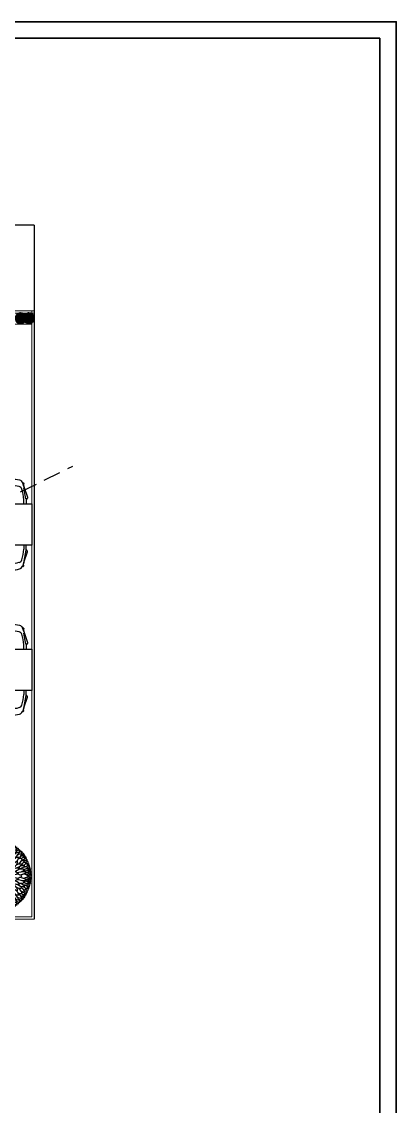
# Model space of a CAD drawing. Header units: inches. Extents: x 33469 to 138684, y -86444 to -29699.
# Drawn here: x 81575 to 82255, y -42294 to -40325 of the extents above; entities that cross this region are included whole.
import ezdxf

# ---------------------------------------------------------------- set-up
doc = ezdxf.new("R2010")
doc.units = ezdxf.units.IN
doc.header["$MEASUREMENT"] = 0
doc.linetypes.add('DASHED2', pattern=[9.525, 6.35, -3.175])
doc.layers.get('0').update_dxf_attribs({"lineweight": 9})
for name, color, linetype in [('+4.80 kotu planı_geometri$0$3-OPN-GLS', 4, 'Continuous'), ('dg_tavantara', 63, 'Continuous'), ('dg_tefris', 22, 'Continuous'), ('PY3', 62, 'Continuous')]:
    doc.layers.add(name, color=color, linetype=linetype)
doc.layers.add('Layer4', color=200, linetype='Continuous', lineweight=9)
doc.layers.add('PAFTA', color=251, linetype='Continuous', lineweight=35)

# ---------------------------------------------------------------- blocks, each defined once
blk = doc.blocks.new('A$C7DA81DBD')
at = {"layer": 'PY3'}
for centre, radius, start, end in [((1.84, 7.45), 0.329, 46.2451, 87.6854), ((2.14, 7.72), 0.289, 169.0778, 214.6406), ((2, 7.2), 0.581, 48.3364, 86.6749), ((3.33, 8.05), 1.32, 191.9389, 206.2186), ((2.09, 7.61), 0.356, 46.8629, 80.3692), ((2.55, 7.91), 0.41, 172.3277, 203.6108), ((1.8, 6.96), 1.2, 39.6176, 65.5256), ((3.78, 8.21), 1.49, 185.9725, 202.7074), ((2.79, 8.01), 0.311, 153.8191, 198.7871), ((2.42, 7.85), 0.302, 36.3212, 72.6008), ((3.21, 8.12), 0.552, 170.4856, 205.4529), ((2.48, 7.62), 0.625, 31.2577, 73.0883), ((2.52, 7.18), 0.735, 40.3866, 76.092), ((3.66, 8), 0.974, 186.4669, 241.6556), ((3.19, 8.14), 0.343, 154.8223, 186.1053), ((2.83, 8.03), 0.269, 35.0422, 78.9599), ((4.03, 8.02), 1.02, 176.9811, 215.1502), ((2.86, 7.61), 0.488, 27.4375, 71.1826), ((10.11, 6.93), 7.17, 168.7597, 170.8333), ((2.92, 8), 0.358, 14.3796, 65.6782), ((3.6, 8.18), 0.342, 140.1793, 198.6746), ((5.03, 8.05), 1.77, 178.7548, 198.6115), ((2.87, 7.36), 0.824, 23.2196, 61.7797), ((3.06, 7.71), 0.743, 47.0323, 68.1406), ((4.1, 8.21), 0.535, 155.1905, 195.2068), ((5.05, 7.97), 1.46, 175.3381, 205.5558), ((3.37, 7.57), 0.57, 6.6723, 66.2687), ((3.34, 7.9), 0.606, 24.0272, 62.7305), ((3.98, 8.3), 0.225, 130.8443, 173.759), ((3.75, 8.27), 0.214, 30.4156, 68.83), ((4.73, 8.08), 0.838, 164.1327, 202.2774), ((4.15, 8.32), 0.227, 130.9335, 187.2728), ((3.78, 7.98), 0.359, 3.0513, 66.2944), ((5.98, 7.38), 2.07, 169.3214, 184.0479), ((3.37, 7.08), 0.895, 11.9619, 49.2113), ((3.83, 8.24), 0.305, 17.0973, 56.395), ((4.92, 7.59), 0.873, 140.3941, 176.9962), ((4.57, 8.16), 0.477, 132.7387, 179.5624), ((0.62, 6.29), 0.183, 51.1425, 102.0713), ((0.83, 6.41), 0.239, 166.7548, 212.3176), ((0.92, 5.64), 0.793, 85.5663, 108.0123), ((1.14, 6.73), 0.573, 215.7635, 266.3734), ((0.83, 6.58), 0.148, 166.0967, 261.703), ((0.7, 6.23), 0.379, 53.8191, 90.9542), ((0.79, 6.56), 0.168, 59.8902, 103.1809), ((0.92, 6.69), 0.17, 170.7137, 216.2765), ((0.86, 6.34), 0.488, 50.8294, 91.5989), ((1.02, 6.79), 0.186, 168.2362, 240.9945), ((1.03, 6.36), 0.273, 35.3989, 122.1552), ((1.38, 6.79), 0.525, 201.8257, 248.0281), ((0.99, 6.56), 0.399, 70.941, 97.7273), ((-0.47, 6.44), 1.5, 14.5537, 20.4136), ((1.41, 7.14), 0.356, 186.207, 235.7181), ((1.04, 6.35), 0.759, 53.8433, 88.585), ((2.08, 7.03), 0.96, 190.8581, 236.5506), ((1.16, 6.06), 0.795, 52.4719, 91.5519), ((1.22, 6.93), 0.274, 57.9754, 101.2662), ((1.31, 7.19), 0.15, 177.4703, 233.8096), ((1.19, 6.49), 0.863, 51.0238, 81.3872), ((1.69, 7.33), 0.372, 177.6019, 227.961), ((1.43, 6.41), 0.645, 39.1564, 87.7817), ((2.91, 7.51), 1.53, 197.5905, 235.7456), ((1.57, 5.76), 0.695, 38.2825, 99.3433), ((2.35, 6.67), 0.921, 193.6684, 242.8823), ((1.78, 7.45), 0.289, 169.0778, 214.6406), ((1.2, 6.26), 1.28, 66.1435, 76.2848), ((1.62, 7.01), 0.621, 49.7759, 86.9333), ((2.11, 7.65), 0.461, 182.3648, 225.5832), ((1.81, 6.68), 0.643, 63.0761, 102.3855), ((2.24, 7.29), 0.544, 178.2486, 230.6804), ((1.84, 6.21), 0.821, 45.1229, 85.9267), ((2.8, 7.07), 0.898, 182.3009, 220.5076), ((1.94, 5.61), 0.927, 41.7393, 89.8284), ((3.29, 7.02), 1.42, 199.7331, 231.7721), ((3.23, 7.78), 1.24, 193.527, 228.3981), ((2.04, 6.76), 0.73, 50.8151, 91.0506), ((3.8, 7.28), 1.46, 184.5397, 217.072), ((2.22, 6.32), 0.846, 38.4928, 81.4291), ((3.76, 7.98), 1.41, 194.0868, 230.7518), ((2.35, 6.87), 0.764, 47.3855, 86.8116), ((2.39, 5.35), 1.1, 36.0391, 80.2682), ((4.23, 6.75), 1.69, 191.0285, 218.5633), ((4.79, 7.21), 1.94, 179.7315, 217.4115), ((2.55, 6.33), 0.932, 21.0147, 71.0085), ((4.54, 7.42), 1.35, 172.2305, 210.013), ((2.84, 6.81), 0.868, 18.6878, 65.2839), ((2.35, 4.99), 1.71, 20.4746, 58.3718), ((6.51, 6.48), 3.26, 180.4864, 200.1425), ((5.35, 6.58), 1.98, 172.8697, 187.1303), ((3.1, 5.95), 0.928, 34.9166, 71.0505), ((7.13, 7.4), 3.5, 179.9824, 192.0052), ((3.33, 6.58), 0.874, 31.4049, 69.8192), ((5.22, 6.13), 1.43, 153.1598, 192.1138), ((3.3, 6.07), 0.953, 6.2214, 47.7369), ((4.7, 6.77), 0.676, 132.165, 188.6083), ((0.15, 4.92), 0.235, 66.9546, 113.0454), ((0.38, 5.28), 0.348, 203.9184, 280.7874), ((0.26, 5.01), 0.314, 81.5933, 119.1651), ((0.44, 5.48), 0.386, 211.1509, 261.8872), ((0.25, 4.96), 0.544, 67.6458, 97.2834), ((0.38, 5.48), 0.193, 174.1867, 290.596), ((0.4, 5.42), 0.285, 68.3546, 126.7162), ((0.44, 5.69), 0.213, 192.8534, 276.0686), ((0.53, 4.45), 0.678, 81.5557, 114.7052), ((0.44, 5.64), 0.279, 60.3623, 119.6377), ((0.64, 6.04), 0.37, 205.3637, 256.0362), ((0.71, 4.42), 0.914, 78.0173, 113.3144), ((1, 6.11), 1.07, 232.5105, 267.2521), ((0.54, 5.28), 0.428, 72.4107, 114.4025), ((0.85, 5.83), 0.508, 198.3657, 274.3629), ((0.6, 5.23), 0.879, 87.0026, 102.0734), ((0.68, 6.15), 0.271, 193.6546, 282.449), ((0.74, 5.47), 0.814, 86.7638, 107.5222), ((0.85, 6.5), 0.437, 214.7848, 261.073), ((0.71, 5.44), 0.443, 66.5632, 113.4368), ((1.37, 6.42), 1.01, 214.6416, 251.0624), ((0.96, 4.06), 1.43, 76.9569, 99.2549), ((1.72, 6.47), 1.41, 225.5947, 260.3414), ((0.87, 5.39), 0.705, 65.6035, 98.753), ((1.45, 6.32), 0.727, 198.6708, 243.797), ((1.24, 5.77), 0.544, 53.779, 109.798), ((1.98, 6.51), 0.955, 193.7428, 250.7401), ((1.31, 4.79), 0.892, 63.9188, 106.3599), ((2.17, 6.69), 1.53, 223.1553, 259.12), ((1.63, 3.43), 1.77, 71.0687, 99.21), ((2.33, 6.19), 1.42, 226.1223, 258.1088), ((1.43, 4.43), 1.5, 56.8668, 84.3747), ((2.4, 6.06), 0.836, 189.3048, 239.3197), ((4.06, 6.87), 2.59, 216.3709, 243.6204), ((1.89, 2.45), 2.89, 65.6741, 88.2579), ((2.19, 4.83), 1.11, 51.6498, 93.9516), ((3.74, 6.64), 1.77, 203.4099, 232.0446), ((4.52, 5.89), 1.65, 187.071, 234.8541), ((2.24, 3.73), 2.05, 33.3645, 71.7788), ((5.37, 5.22), 1.48, 139.5678, 220.4322), ((0.05, 5.19), 0.734, 266.4289, 296.017), ((0.32, 4.79), 0.456, 226.0882, 286.2369), ((0.2, 4.15), 0.224, 105.3109, 151.5664), ((0.2, 4.36), 0.224, 208.4336, 254.6891), ((-0.24, 5.88), 1.28, 281.6372, 288.0005), ((1.19, 5.88), 1.72, 226.87, 233.5161), ((0.22, 3.92), 0.887, 85.5415, 102.4704), ((0.25, 4.88), 0.238, 201.2281, 283.0029), ((0.15, 4.81), 0.166, 79.3544, 130.2832), ((0.24, 5.03), 0.214, 207.1935, 284.6897), ((0.38, 4.42), 0.526, 77.3912, 114.963), ((0.66, 5.52), 0.803, 230.6141, 270.7898), ((0.95, 5.9), 1.09, 229.5217, 276.1719), ((0.48, 4.1), 0.567, 79.894, 113.0436), ((0.63, 4.95), 0.486, 221.139, 275.5703), ((1, 3.49), 1.01, 91.2562, 130.1055), ((1.01, 4.03), 0.76, 84.1206, 124.2254), ((1.52, 6.37), 1.95, 241.1822, 266.2604), ((1.24, 3.56), 1.53, 80.073, 110.392), ((1.74, 6.55), 1.87, 236.553, 269.3505), ((1.89, 3.09), 1.42, 97.042, 124.3197), ((2.39, 3.26), 1.59, 87.8069, 125.3426), ((2.38, 7.29), 2.88, 251.6105, 271.7173), ((3.22, 2.82), 1.77, 54.4662, 125.5338)]:
    blk.add_arc(centre, radius, start, end, dxfattribs=at)
at = {"layer": 'PY3', "color": 76}
for centre, radius, start, end in [((3.92, 8.16), 0.477, 0.4376, 47.2613), ((3.57, 7.59), 0.873, 3.0038, 39.6059), ((5.12, 7.08), 0.895, 130.7887, 168.0381), ((4.71, 7.98), 0.359, 113.7056, 176.9487), ((4.66, 8.24), 0.305, 123.605, 162.9027), ((4.34, 8.32), 0.227, 352.7272, 49.0665), ((3.76, 8.08), 0.838, 337.7226, 15.8673), ((2.5, 7.38), 2.07, 355.9521, 10.6786), ((4.73, 8.27), 0.214, 111.17, 149.5844), ((5.12, 7.57), 0.57, 113.7313, 173.3277), ((5.15, 7.9), 0.606, 117.2695, 155.9728), ((4.51, 8.3), 0.225, 6.241, 49.1557), ((3.43, 7.97), 1.46, 334.4442, 4.6619), ((5.61, 7.36), 0.824, 118.2203, 156.7804), ((4.39, 8.21), 0.535, 344.7932, 24.8095), ((5.42, 7.71), 0.743, 111.8594, 132.9677), ((3.46, 8.05), 1.77, 341.3885, 1.2452), ((4.88, 8.18), 0.342, 341.3254, 39.8207), ((5.63, 7.61), 0.488, 108.8174, 152.5625), ((5.57, 8), 0.358, 114.3218, 165.6204), ((4.45, 8.02), 1.02, 324.8498, 3.0189), ((4.82, 8), 0.974, 298.3444, 353.5331), ((-1.62, 6.93), 7.17, 9.1667, 11.2403), ((5.97, 7.18), 0.735, 103.908, 139.6134), ((5.66, 8.03), 0.269, 101.0401, 144.9578), ((6, 7.62), 0.625, 106.9117, 148.7423), ((5.3, 8.14), 0.343, 353.8947, 25.1777), ((6.69, 6.96), 1.2, 114.4744, 140.3824), ((5.28, 8.12), 0.552, 334.5471, 9.5144), ((6.06, 7.85), 0.302, 107.3992, 143.6788), ((5.7, 8.01), 0.311, 341.2129, 26.1809), ((4.71, 8.21), 1.49, 337.2926, 354.0275), ((6.48, 7.2), 0.581, 93.3251, 131.6636), ((6.4, 7.61), 0.356, 99.6308, 133.1371), ((5.94, 7.91), 0.41, 336.3892, 7.6723), ((5.16, 8.05), 1.32, 333.7814, 348.0611), ((6.65, 7.45), 0.329, 92.3146, 133.7549), ((6.35, 7.72), 0.289, 325.3594, 10.9222), ((3.79, 6.77), 0.676, 351.3917, 47.835), ((5.19, 6.07), 0.953, 132.2631, 173.7786), ((5.16, 6.58), 0.874, 110.1808, 148.5951), ((6.13, 4.99), 1.71, 121.6282, 159.5254), ((3.27, 6.13), 1.43, 347.8862, 26.8402), ((5.39, 5.95), 0.928, 108.9495, 145.0834), ((1.35, 7.4), 3.5, 347.9948, 0.0176), ((5.65, 6.81), 0.868, 114.7161, 161.3122), ((1.98, 6.48), 3.26, 339.8575, 359.5136), ((5.94, 6.33), 0.932, 108.9915, 158.9853), ((3.13, 6.58), 1.98, 352.8697, 7.1303), ((3.95, 7.42), 1.35, 329.987, 7.7695), ((6.1, 5.35), 1.1, 99.7318, 143.9609), ((3.7, 7.21), 1.94, 322.5885, 0.2685), ((4.26, 6.75), 1.69, 321.4367, 348.9715), ((6.27, 6.32), 0.846, 98.5709, 141.5072), ((4.73, 7.98), 1.41, 309.2482, 345.9132), ((6.14, 6.87), 0.764, 93.1884, 132.6145), ((4.68, 7.28), 1.46, 322.928, 355.4603), ((6.54, 5.61), 0.927, 90.1716, 138.2607), ((6.45, 6.76), 0.73, 88.9494, 129.1849), ((6.65, 6.21), 0.821, 94.0733, 134.8771), ((5.26, 7.78), 1.24, 311.6019, 346.473), ((5.2, 7.02), 1.42, 308.2279, 340.2669), ((5.69, 7.07), 0.898, 319.4924, 357.6991), ((6.92, 5.76), 0.695, 80.6567, 141.7175), ((6.68, 6.68), 0.643, 77.6145, 116.9239), ((5.57, 7.51), 1.53, 304.2544, 342.4095), ((6.87, 7.01), 0.621, 93.0667, 130.2241), ((7.06, 6.41), 0.645, 92.2183, 140.8436), ((6.14, 6.67), 0.921, 297.1177, 346.3316), ((6.24, 7.29), 0.544, 309.3196, 1.7514), ((6.37, 7.65), 0.461, 314.4168, 357.6352), ((7.3, 6.49), 0.863, 98.6128, 128.9762), ((7.29, 6.26), 1.28, 103.7152, 113.8565), ((7.33, 6.06), 0.795, 88.4481, 127.5281), ((6.7, 7.45), 0.289, 325.3594, 10.9222), ((6.41, 7.03), 0.96, 303.4494, 349.1419), ((7.45, 6.35), 0.759, 91.415, 126.1567), ((6.8, 7.33), 0.372, 312.039, 2.3981), ((7.27, 6.93), 0.274, 78.7338, 122.0246), ((7.45, 6.36), 0.273, 57.8448, 144.6011), ((7.17, 7.19), 0.15, 306.1904, 2.5297), ((7.08, 7.14), 0.356, 304.2819, 353.793), ((7.11, 6.79), 0.525, 291.9719, 338.1743), ((7.63, 6.34), 0.488, 88.4011, 129.1706), ((7.5, 6.56), 0.399, 82.2727, 109.059), ((7.35, 6.73), 0.573, 273.6266, 324.2365), ((8.95, 6.44), 1.5, 159.5864, 165.4463), ((7.57, 5.64), 0.793, 71.9877, 94.4337), ((7.46, 6.79), 0.186, 299.0055, 11.7638), ((7.79, 6.23), 0.379, 89.0458, 126.1809), ((7.7, 6.56), 0.168, 76.8191, 120.1098), ((7.65, 6.58), 0.148, 278.297, 13.9033), ((7.57, 6.69), 0.17, 323.7235, 9.2863), ((7.87, 6.29), 0.183, 77.9287, 128.8575), ((7.66, 6.41), 0.239, 327.6824, 13.2452), ((3.12, 5.22), 1.48, 319.5678, 40.4322), ((6.25, 3.73), 2.05, 108.2212, 146.6355), ((3.97, 5.89), 1.65, 305.1459, 352.929), ((6.6, 2.45), 2.89, 91.7421, 114.3259), ((4.43, 6.87), 2.59, 296.3796, 323.6291), ((6.3, 4.83), 1.11, 86.0484, 128.3502), ((4.75, 6.64), 1.77, 307.9554, 336.5901), ((7.06, 4.43), 1.5, 95.6253, 123.1332), ((6.86, 3.43), 1.77, 80.79, 108.9313), ((6.16, 6.19), 1.42, 281.8912, 313.8777), ((6.08, 6.06), 0.836, 300.6803, 350.6952), ((6.31, 6.69), 1.53, 280.88, 316.8447), ((7.18, 4.79), 0.892, 73.6401, 116.0812), ((6.5, 6.51), 0.955, 289.2599, 346.2572), ((7.25, 5.77), 0.544, 70.202, 126.221), ((6.76, 6.47), 1.41, 279.6586, 314.4053), ((7.52, 4.06), 1.43, 80.7451, 103.0431), ((7.61, 5.39), 0.705, 81.247, 114.3965), ((7.03, 6.32), 0.727, 296.203, 341.3292), ((7.12, 6.42), 1.01, 288.9376, 325.3584), ((7.49, 6.11), 1.07, 272.7479, 307.4895), ((7.77, 4.42), 0.914, 66.6856, 101.9827), ((7.77, 5.44), 0.443, 66.5632, 113.4368), ((7.64, 5.83), 0.508, 265.6371, 341.6343), ((7.75, 5.47), 0.814, 72.4778, 93.2362), ((7.64, 6.5), 0.437, 278.927, 325.2152), ((7.81, 6.15), 0.271, 257.551, 346.3454), ((7.94, 5.28), 0.428, 65.5975, 107.5893), ((7.89, 5.23), 0.879, 77.9266, 92.9974), ((7.96, 4.45), 0.678, 65.2948, 98.4443), ((8.04, 5.64), 0.279, 60.3623, 119.6377), ((7.85, 6.04), 0.37, 283.9638, 334.6363), ((8.09, 5.42), 0.285, 53.2838, 111.6454), ((8.05, 5.69), 0.213, 263.9314, 347.1466), ((8.23, 4.96), 0.544, 82.7166, 112.3542), ((8.11, 5.48), 0.193, 249.404, 5.8133), ((8.11, 5.28), 0.348, 259.2126, 336.0816), ((8.05, 5.48), 0.386, 278.1128, 328.8491), ((8.23, 5.01), 0.314, 60.8349, 98.4067), ((8.33, 4.92), 0.235, 66.9546, 113.0454), ((0.32, 3.72), 0.456, 73.7631, 133.9118), ((0.05, 3.32), 0.734, 63.983, 93.5711), ((1.19, 2.63), 1.72, 126.4839, 133.13), ((-0.24, 2.63), 1.28, 71.9995, 78.3628), ((0.25, 3.63), 0.238, 76.9971, 158.7719), ((0.63, 3.56), 0.486, 84.4297, 138.861), ((0.48, 4.41), 0.567, 246.9564, 280.106), ((1, 5.02), 1.01, 229.8945, 268.7438), ((1.52, 2.14), 1.95, 93.7396, 118.8178), ((1.01, 4.48), 0.76, 235.7746, 275.8794), ((1.74, 1.96), 1.87, 90.6495, 123.447), ((1.89, 5.42), 1.42, 235.6803, 262.958), ((2.38, 1.22), 2.88, 88.2827, 108.3895), ((2.39, 5.25), 1.59, 234.6574, 272.1931), ((4.06, 1.64), 2.59, 116.3796, 143.6291), ((3.22, 5.69), 1.77, 234.4662, 305.5338), ((4.52, 2.62), 1.65, 125.1459, 172.929), ((5.37, 3.29), 1.48, 139.5678, 220.4322), ((5.27, 2.82), 1.77, 54.4662, 125.5338), ((3.12, 3.29), 1.48, 319.5678, 40.4322), ((5.27, 5.69), 1.77, 234.4662, 305.5338), ((3.97, 2.62), 1.65, 7.071, 54.8541), ((4.43, 1.64), 2.59, 36.3709, 63.6204), ((6.11, 7.29), 2.88, 268.2827, 288.3895), ((6.11, 1.22), 2.88, 71.6105, 91.7173), ((6.1, 3.26), 1.59, 54.6574, 92.1931), ((6.1, 5.25), 1.59, 267.8069, 305.3426), ((6.75, 6.55), 1.87, 270.6495, 303.447), ((6.6, 3.09), 1.42, 55.6803, 82.958), ((6.6, 5.42), 1.42, 277.042, 304.3197), ((6.75, 1.96), 1.87, 56.553, 89.3505), ((7.25, 3.56), 1.53, 69.608, 99.927), ((6.97, 6.37), 1.95, 273.7396, 298.8178), ((6.97, 2.14), 1.95, 61.1822, 86.2604), ((7.48, 4.03), 0.76, 55.7746, 95.8794), ((7.48, 4.48), 0.76, 264.1206, 304.2254), ((7.53, 5.9), 1.09, 263.8281, 310.4783), ((7.48, 3.49), 1.01, 49.8945, 88.7438), ((7.48, 5.02), 1.01, 271.2562, 310.1055), ((7.82, 5.52), 0.803, 269.2102, 309.3859), ((7.86, 4.95), 0.486, 264.4297, 318.861), ((7.86, 3.56), 0.486, 41.139, 95.5703), ((8, 4.1), 0.567, 66.9564, 100.106), ((8, 4.41), 0.567, 259.894, 293.0436), ((8.11, 4.42), 0.526, 65.037, 102.6088), ((8.17, 4.79), 0.456, 253.7631, 313.9118), ((8.17, 3.72), 0.456, 46.0882, 106.2369), ((8.44, 5.19), 0.734, 243.983, 273.5711), ((8.44, 3.32), 0.734, 86.4289, 116.017), ((8.23, 4.88), 0.238, 256.9971, 338.7719), ((8.23, 3.63), 0.238, 21.2281, 103.0029), ((8.25, 5.03), 0.214, 255.3103, 332.8065), ((8.26, 3.92), 0.887, 77.5296, 94.4585), ((8.33, 4.81), 0.166, 49.7168, 100.6456), ((7.3, 5.88), 1.72, 306.4839, 313.13), ((7.3, 2.63), 1.72, 46.87, 53.5161), ((8.73, 5.88), 1.28, 251.9995, 258.3628), ((8.73, 2.63), 1.28, 101.6372, 108.0005), ((8.29, 4.15), 0.224, 28.4336, 74.6891), ((8.29, 4.36), 0.224, 285.3109, 331.5664), ((0.22, 4.59), 0.887, 257.5296, 274.4585), ((0.24, 3.48), 0.214, 75.3103, 152.8065), ((0.15, 3.7), 0.166, 229.7168, 280.6456), ((0.38, 3.23), 0.348, 79.2126, 156.0816), ((0.15, 3.59), 0.235, 246.9546, 293.0454), ((0.44, 3.03), 0.386, 98.1128, 148.8491), ((0.26, 3.5), 0.314, 240.8349, 278.4067), ((0.66, 2.99), 0.803, 89.2102, 129.3859), ((0.38, 4.09), 0.526, 245.037, 282.6088), ((0.38, 3.03), 0.193, 69.404, 185.8133), ((0.25, 3.55), 0.544, 262.7166, 292.3542), ((0.44, 2.82), 0.213, 83.9314, 167.1466), ((0.4, 3.09), 0.285, 233.2838, 291.6454), ((0.95, 2.62), 1.09, 83.8281, 130.4783), ((0.53, 4.06), 0.678, 245.2948, 278.4443), ((0.64, 2.47), 0.37, 103.9638, 154.6363), ((0.44, 2.87), 0.279, 240.3623, 299.6377), ((1, 2.4), 1.07, 92.7479, 127.4895), ((0.71, 4.09), 0.914, 246.6856, 281.9827), ((0.85, 2.68), 0.508, 85.6371, 161.6343), ((0.54, 3.23), 0.428, 245.5975, 287.5893), ((0.68, 2.36), 0.271, 77.551, 166.3454), ((1.37, 2.09), 1.01, 108.9376, 145.3584), ((0.71, 3.07), 0.443, 246.5632, 293.4368), ((1.24, 4.95), 1.53, 249.608, 279.927), ((1.72, 2.04), 1.41, 99.6586, 134.4053), ((0.96, 4.45), 1.43, 260.7451, 283.0431), ((1.45, 2.19), 0.727, 116.203, 161.3292), ((2.17, 1.82), 1.53, 100.88, 136.8447), ((1.31, 3.72), 0.892, 253.6401, 296.0812), ((1.98, 2), 0.955, 109.2599, 166.2572), ((2.33, 2.32), 1.42, 101.8912, 133.8777), ((1.63, 5.08), 1.77, 260.79, 288.9313), ((2.35, 1.84), 0.921, 117.1177, 166.3316), ((2.4, 2.45), 0.836, 120.6803, 170.6952), ((1.43, 4.08), 1.5, 275.6253, 303.1332), ((3.29, 1.49), 1.42, 128.2279, 160.2669), ((1.89, 6.06), 2.89, 271.7421, 294.3259), ((3.74, 1.87), 1.77, 127.9554, 156.5901), ((2.19, 3.68), 1.11, 266.0484, 308.3502), ((4.23, 1.76), 1.69, 141.4367, 168.9715), ((2.24, 4.78), 2.05, 288.2212, 326.6355), ((6.51, 2.03), 3.26, 159.8575, 179.5136), ((2.35, 3.52), 1.71, 301.6282, 339.5254), ((5.22, 2.38), 1.43, 167.8862, 206.8402), ((6.25, 4.78), 2.05, 213.3645, 251.7788), ((6.13, 3.52), 1.71, 200.4746, 238.3718), ((3.27, 2.38), 1.43, 333.1598, 12.1138), ((1.98, 2.03), 3.26, 0.4864, 20.1425), ((6.6, 6.06), 2.89, 245.6741, 268.2579), ((4.26, 1.76), 1.69, 11.0285, 38.5633), ((6.3, 3.68), 1.11, 231.6498, 273.9516), ((4.75, 1.87), 1.77, 23.4099, 52.0446), ((5.2, 1.49), 1.42, 19.7331, 51.7721), ((7.06, 4.08), 1.5, 236.8668, 264.3747), ((6.86, 5.08), 1.77, 251.0687, 279.21), ((6.16, 2.32), 1.42, 46.1223, 78.1088), ((6.08, 2.45), 0.836, 9.3048, 59.3197), ((6.14, 1.84), 0.921, 13.6684, 62.8823), ((6.31, 1.82), 1.53, 43.1553, 79.12), ((7.18, 3.72), 0.892, 243.9188, 286.3599), ((6.5, 2), 0.955, 13.7428, 70.7401), ((7.25, 4.95), 1.53, 260.073, 290.392), ((6.76, 2.04), 1.41, 45.5947, 80.3414), ((7.52, 4.45), 1.43, 256.9569, 279.2549), ((7.03, 2.19), 0.727, 18.6708, 63.797), ((7.53, 2.62), 1.09, 49.5217, 96.1719), ((7.12, 2.09), 1.01, 34.6416, 71.0624), ((7.49, 2.4), 1.07, 52.5105, 87.2521), ((7.77, 4.09), 0.914, 258.0173, 293.3144), ((7.64, 2.68), 0.508, 18.3657, 94.3629), ((7.77, 3.07), 0.443, 246.5632, 293.4368), ((7.81, 2.36), 0.271, 13.6546, 102.449), ((7.82, 2.99), 0.803, 50.6141, 90.7898), ((7.94, 3.23), 0.428, 252.4107, 294.4025), ((7.96, 4.06), 0.678, 261.5557, 294.7052), ((8.04, 2.87), 0.279, 240.3623, 299.6377), ((7.85, 2.47), 0.37, 25.3637, 76.0362), ((8.09, 3.09), 0.285, 248.3546, 306.7162), ((8.11, 4.09), 0.526, 257.3912, 294.963), ((8.23, 3.55), 0.544, 247.6458, 277.2834), ((8.05, 2.82), 0.213, 12.8534, 96.0686), ((8.11, 3.23), 0.348, 23.9184, 100.7874), ((8.11, 3.03), 0.193, 354.1867, 110.596), ((8.05, 3.03), 0.386, 31.1509, 81.8872), ((8.23, 3.5), 0.314, 261.5933, 299.1651), ((8.26, 4.59), 0.887, 265.5415, 282.4704), ((8.25, 3.48), 0.214, 27.1935, 104.6897), ((8.33, 3.59), 0.235, 246.9546, 293.0454), ((8.33, 3.7), 0.166, 259.3544, 310.2832), ((0.6, 3.28), 0.879, 257.9266, 272.9974), ((0.85, 2.01), 0.437, 98.927, 145.2152), ((0.74, 3.04), 0.814, 252.4778, 273.2362), ((0.62, 2.22), 0.183, 257.9287, 308.8575), ((0.83, 2.1), 0.239, 147.6824, 193.2452), ((1.14, 1.78), 0.573, 93.6266, 144.2365), ((0.92, 2.87), 0.793, 251.9877, 274.4337), ((0.83, 1.93), 0.148, 98.297, 193.9033), ((0.7, 2.28), 0.379, 269.0458, 306.1809), ((0.92, 1.82), 0.17, 143.7235, 189.2863), ((0.79, 1.95), 0.168, 256.8191, 300.1098), ((0.87, 3.12), 0.705, 261.247, 294.3965), ((1.02, 1.72), 0.186, 119.0055, 191.7638), ((0.86, 2.17), 0.488, 268.4011, 309.1706), ((1.38, 1.72), 0.525, 111.9719, 158.1743), ((1.03, 2.15), 0.273, 237.8448, 324.6011), ((-0.47, 2.07), 1.5, 339.5864, 345.4463), ((0.99, 1.95), 0.399, 262.2727, 289.059), ((1.24, 2.74), 0.544, 250.202, 306.221), ((1.41, 1.37), 0.356, 124.2819, 173.793), ((1.04, 2.17), 0.759, 271.415, 306.1567), ((2.08, 1.48), 0.96, 123.4494, 169.1419), ((1.16, 2.45), 0.795, 268.4481, 307.5281), ((1.31, 1.32), 0.15, 126.1904, 182.5297), ((1.22, 1.58), 0.274, 258.7338, 302.0246), ((1.69, 1.19), 0.372, 132.039, 182.3981), ((1.19, 2.02), 0.863, 278.6128, 308.9762), ((1.57, 2.75), 0.695, 260.6567, 321.7175), ((2.91, 1), 1.53, 124.2544, 162.4095), ((1.43, 2.1), 0.645, 272.2183, 320.8436), ((2.24, 1.22), 0.544, 129.3196, 181.7514), ((2.8, 1.44), 0.898, 139.4924, 177.6991), ((1.84, 2.3), 0.821, 274.0733, 314.8771), ((1.94, 2.9), 0.927, 270.1716, 318.2607), ((3.23, 0.73), 1.24, 131.6019, 166.473), ((3.8, 1.23), 1.46, 142.928, 175.4603), ((2.22, 2.19), 0.846, 278.5709, 321.5072), ((3.76, 0.53), 1.41, 129.2482, 165.9132), ((2.39, 3.16), 1.1, 279.7318, 323.9609), ((3.66, 0.51), 0.974, 118.3444, 173.5331), ((4.79, 1.3), 1.94, 142.5885, 180.2685), ((2.55, 2.18), 0.932, 288.9915, 338.9853), ((4.54, 1.09), 1.35, 149.987, 187.7695), ((2.84, 1.7), 0.868, 294.7161, 341.3122), ((5.35, 1.93), 1.98, 172.8697, 187.1303), ((3.1, 2.56), 0.928, 288.9495, 325.0834), ((7.13, 1.11), 3.5, 167.9948, 180.0176), ((3.33, 1.93), 0.874, 290.1808, 328.5951), ((5.98, 1.13), 2.07, 175.9521, 190.6786), ((3.3, 2.44), 0.953, 312.2631, 353.7786), ((4.7, 1.74), 0.676, 171.3917, 227.835), ((5.19, 2.44), 0.953, 186.2214, 227.7369), ((3.79, 1.74), 0.676, 312.165, 8.6083), ((5.16, 1.93), 0.874, 211.4049, 249.8192), ((2.5, 1.13), 2.07, 349.3214, 4.0479), ((5.39, 2.56), 0.928, 214.9166, 251.0505), ((1.35, 1.11), 3.5, 359.9824, 12.0052), ((5.65, 1.7), 0.868, 198.6878, 245.2839), ((5.94, 2.18), 0.932, 201.0147, 251.0085), ((3.13, 1.93), 1.98, 352.8697, 7.1303), ((3.95, 1.09), 1.35, 352.2305, 30.013), ((6.1, 3.16), 1.1, 216.0391, 260.2682), ((3.7, 1.3), 1.94, 359.7315, 37.4115), ((4.82, 0.51), 0.974, 6.4669, 61.6556), ((6.27, 2.19), 0.846, 218.4928, 261.4291), ((4.73, 0.53), 1.41, 14.0868, 50.7518), ((6.54, 2.9), 0.927, 221.7393, 269.8284), ((4.68, 1.23), 1.46, 4.5397, 37.072), ((6.65, 2.3), 0.821, 225.1229, 265.9267), ((5.26, 0.73), 1.24, 13.527, 48.3981), ((6.92, 2.75), 0.695, 218.2825, 279.3433), ((5.69, 1.44), 0.898, 2.3009, 40.5076), ((5.57, 1), 1.53, 17.5905, 55.7456), ((7.06, 2.1), 0.645, 219.1564, 267.7817), ((6.24, 1.22), 0.544, 358.2486, 50.6804), ((7.3, 2.02), 0.863, 231.0238, 261.3872), ((7.33, 2.45), 0.795, 232.4719, 271.5519), ((7.25, 2.74), 0.544, 233.779, 289.798), ((6.41, 1.48), 0.96, 10.8581, 56.5506), ((7.45, 2.17), 0.759, 233.8433, 268.585), ((6.8, 1.19), 0.372, 357.6019, 47.961), ((7.27, 1.58), 0.274, 237.9754, 281.2662), ((7.45, 2.15), 0.273, 215.3989, 302.1552), ((7.17, 1.32), 0.15, 357.4703, 53.8096), ((7.08, 1.37), 0.356, 6.207, 55.7181), ((7.11, 1.72), 0.525, 21.8257, 68.0281), ((7.61, 3.12), 0.705, 245.6035, 278.753), ((7.63, 2.17), 0.488, 230.8294, 271.5989), ((7.5, 1.95), 0.399, 250.941, 277.7273), ((7.35, 1.78), 0.573, 35.7635, 86.3734), ((7.57, 2.87), 0.793, 265.5663, 288.0123), ((8.95, 2.07), 1.5, 194.5537, 200.4136), ((7.46, 1.72), 0.186, 348.2362, 60.9945), ((7.79, 2.28), 0.379, 233.8191, 270.9542), ((7.7, 1.95), 0.168, 239.8902, 283.1809), ((7.65, 1.93), 0.148, 346.0967, 81.703), ((7.64, 2.01), 0.437, 34.7848, 81.073), ((7.75, 3.04), 0.814, 266.7638, 287.5222), ((7.57, 1.82), 0.17, 350.7137, 36.2765), ((7.87, 2.22), 0.183, 231.1425, 282.0713), ((7.89, 3.28), 0.879, 267.0026, 282.0734), ((7.66, 2.1), 0.239, 346.7548, 32.3176), ((1.78, 1.06), 0.289, 145.3594, 190.9222), ((1.2, 2.25), 1.28, 283.7152, 293.8565), ((2.11, 0.86), 0.461, 134.4168, 177.6352), ((1.62, 1.5), 0.621, 273.0667, 310.2241), ((1.81, 1.83), 0.643, 257.6145, 296.9239), ((2.14, 0.79), 0.289, 145.3594, 190.9222), ((1.84, 1.06), 0.329, 272.3146, 313.7549), ((2.04, 1.75), 0.73, 268.9494, 309.1849), ((3.33, 0.46), 1.32, 153.7814, 168.0611), ((2, 1.31), 0.581, 273.3251, 311.6636), ((2.55, 0.6), 0.41, 156.3892, 187.6723), ((2.09, 0.9), 0.356, 279.6308, 313.1371), ((3.78, 0.3), 1.49, 157.2926, 174.0275), ((1.8, 1.55), 1.2, 294.4744, 320.3824), ((2.35, 1.64), 0.764, 273.1884, 312.6145), ((2.79, 0.5), 0.311, 161.2129, 206.1809), ((2.42, 0.66), 0.302, 287.3992, 323.6788), ((3.21, 0.39), 0.552, 154.5471, 189.5144), ((2.48, 0.89), 0.625, 286.9117, 328.7423), ((2.52, 1.33), 0.735, 283.908, 319.6134), ((3.19, 0.37), 0.343, 173.8947, 205.1777), ((2.83, 0.49), 0.269, 281.0401, 324.9578), ((4.03, 0.49), 1.02, 144.8498, 183.0189), ((2.86, 0.9), 0.488, 288.8174, 332.5625), ((10.11, 1.58), 7.17, 189.1667, 191.2403), ((2.92, 0.51), 0.358, 294.3218, 345.6204), ((5.03, 0.46), 1.77, 161.3885, 181.2452), ((2.87, 1.15), 0.824, 298.2203, 336.7804), ((3.6, 0.33), 0.342, 161.3254, 219.8207), ((3.06, 0.8), 0.743, 291.8594, 312.9677), ((4.1, 0.3), 0.535, 164.7932, 204.8095), ((5.05, 0.54), 1.46, 154.4442, 184.6619), ((3.37, 0.94), 0.57, 293.7313, 353.3277), ((3.34, 0.61), 0.606, 297.2695, 335.9728), ((3.98, 0.21), 0.225, 186.241, 229.1557), ((3.75, 0.24), 0.214, 291.17, 329.5844), ((4.73, 0.43), 0.838, 157.7226, 195.8673), ((3.78, 0.53), 0.359, 293.7056, 356.9487), ((4.15, 0.19), 0.227, 172.7272, 229.0665), ((3.37, 1.43), 0.895, 310.7887, 348.0381), ((3.83, 0.27), 0.305, 303.605, 342.9027), ((4.92, 0.92), 0.873, 183.0038, 219.6059), ((4.57, 0.35), 0.477, 180.4376, 227.2613), ((5.12, 1.43), 0.895, 191.9619, 229.2113), ((3.57, 0.92), 0.873, 320.3941, 356.9962), ((3.92, 0.35), 0.477, 312.7387, 359.5624), ((4.71, 0.53), 0.359, 183.0513, 246.2944), ((4.66, 0.27), 0.305, 197.0973, 236.395), ((4.34, 0.19), 0.227, 310.9335, 7.2728), ((3.76, 0.43), 0.838, 344.1327, 22.2774), ((5.12, 0.94), 0.57, 186.6723, 246.2687), ((4.73, 0.24), 0.214, 210.4156, 248.83), ((5.15, 0.61), 0.606, 204.0272, 242.7305), ((4.51, 0.21), 0.225, 310.8443, 353.759), ((3.43, 0.54), 1.46, 355.3381, 25.5558), ((5.61, 1.15), 0.824, 203.2196, 241.7797), ((4.39, 0.3), 0.535, 335.1905, 15.2068), ((5.42, 0.8), 0.743, 227.0323, 248.1406), ((3.46, 0.46), 1.77, 358.7548, 18.6115), ((4.88, 0.33), 0.342, 320.1793, 18.6746), ((5.63, 0.9), 0.488, 207.4375, 251.1826), ((5.57, 0.51), 0.358, 194.3796, 245.6782), ((4.45, 0.49), 1.02, 356.9811, 35.1502), ((5.97, 1.33), 0.735, 220.3866, 256.092), ((-1.62, 1.58), 7.17, 348.7597, 350.8333), ((5.66, 0.49), 0.269, 215.0422, 258.9599), ((6, 0.89), 0.625, 211.2577, 253.0883), ((5.3, 0.37), 0.343, 334.8223, 6.1053), ((6.14, 1.64), 0.764, 227.3855, 266.8116), ((6.69, 1.55), 1.2, 219.6176, 245.5256), ((5.28, 0.39), 0.552, 350.4856, 25.4529), ((6.06, 0.66), 0.302, 216.3212, 252.6008), ((5.7, 0.5), 0.311, 333.8191, 18.7871), ((6.45, 1.75), 0.73, 230.8151, 271.0506), ((4.71, 0.3), 1.49, 5.9725, 22.7074), ((6.48, 1.31), 0.581, 228.3364, 266.6749), ((6.4, 0.9), 0.356, 226.8629, 260.3692), ((5.94, 0.6), 0.41, 352.3277, 23.6108), ((5.16, 0.46), 1.32, 11.9389, 26.2186), ((6.68, 1.83), 0.643, 243.0761, 282.3855), ((6.65, 1.06), 0.329, 226.2451, 267.6854), ((6.87, 1.5), 0.621, 229.7759, 266.9333), ((6.35, 0.79), 0.289, 349.0778, 34.6406), ((6.37, 0.86), 0.461, 2.3648, 45.5832), ((7.29, 2.25), 1.28, 246.1435, 256.2848), ((6.7, 1.06), 0.289, 349.0778, 34.6406)]:
    blk.add_arc(centre, radius, start, end, dxfattribs=at)
blk = doc.blocks.new('75140rev')
at = {"layer": 'dg_tefris'}
for p, q in [((23386.6, -33311), (23390.2, -33291.2)), ((23440.3, -33311), (23436.6, -33291.2)), ((23451.6, -33311), (23455.2, -33291.2)), ((23505.3, -33311), (23501.6, -33291.2)), ((23390.2, -33319.9), (23390.4, -33312.8)), ((23436.6, -33319.9), (23436.4, -33312.8)), ((23455.2, -33319.9), (23455.4, -33312.8)), ((23501.6, -33319.9), (23501.4, -33312.8)), ((23390.2, -33395.4), (23390.4, -33402.5)), ((23436.6, -33395.4), (23436.4, -33402.5)), ((23455.2, -33395.4), (23455.4, -33402.5)), ((23501.6, -33395.4), (23501.4, -33402.5)), ((23386.6, -33404.3), (23390.2, -33424.1)), ((23440.3, -33404.3), (23436.6, -33424.1)), ((23451.6, -33404.3), (23455.2, -33424.1)), ((23505.3, -33404.3), (23501.6, -33424.1))]:
    blk.add_line(p, q, dxfattribs=at)
for points in [[(23440.9, -33320.2, 0.01607), (23440.9, -33319.3), (23440.9, -33312.3), (23443.1, -33309.2, 0.252596), (23443.4, -33308), (23436.7, -33288.6), (23435.7, -33285.3), (23436.8, -33282.8), (23434.8, -33281.3), (23434.3, -33281.8, 0.066256), (23431.8, -33278.5, 0.107007), (23428.8, -33276.9, 0.117795), (23398, -33276.9, 0.107007), (23395, -33278.5, 0.066256), (23392.6, -33281.8), (23392, -33281.3), (23390, -33282.8), (23391.1, -33285.3), (23390.1, -33288.6), (23383.5, -33308, 0.252596), (23383.7, -33309.2), (23385.9, -33312.3), (23385.9, -33319.3, 0.01607), (23385.9, -33320.2)], [(23390.1, -33288.6), (23391.3, -33284.7, -0.051252), (23392.6, -33281.8)], [(23436.7, -33288.6), (23435.5, -33284.7, 0.051252), (23434.3, -33281.8)], [(23450.9, -33320.2, -0.01607), (23450.9, -33319.3), (23450.9, -33312.3), (23448.7, -33309.2, -0.252596), (23448.5, -33308), (23455.1, -33288.6), (23456.1, -33285.3), (23455, -33282.8), (23457, -33281.3), (23457.6, -33281.8, -0.066256), (23460, -33278.5, -0.107007), (23463, -33276.9, -0.117795), (23493.8, -33276.9, -0.107007), (23496.8, -33278.5, -0.066256), (23499.3, -33281.8), (23499.8, -33281.3), (23501.8, -33282.8), (23500.7, -33285.3), (23501.7, -33288.6), (23508.4, -33308, -0.252596), (23508.1, -33309.2), (23505.9, -33312.3), (23505.9, -33319.3, -0.01607), (23505.9, -33320.2)], [(23455.1, -33288.6), (23456.3, -33284.7, -0.051252), (23457.6, -33281.8)], [(23501.7, -33288.6), (23500.5, -33284.7, 0.051252), (23499.3, -33281.8)], [(23440.9, -33395.2, -0.01607), (23440.9, -33396), (23440.9, -33403), (23443.1, -33406.1, -0.252596), (23443.4, -33407.4), (23436.7, -33426.7), (23435.7, -33430), (23436.8, -33432.5), (23434.8, -33434), (23434.3, -33433.5, -0.066256), (23431.8, -33436.8, -0.107007), (23428.8, -33438.4, -0.117795), (23398, -33438.4, -0.107007), (23395, -33436.8, -0.066256), (23392.6, -33433.5), (23392, -33434), (23390, -33432.5), (23391.1, -33430), (23390.1, -33426.7), (23383.5, -33407.4, -0.252596), (23383.7, -33406.1), (23385.9, -33403), (23385.9, -33396, -0.01607), (23385.9, -33395.2)], [(23450.9, -33395.2, 0.01607), (23450.9, -33396), (23450.9, -33403), (23448.7, -33406.1, 0.252596), (23448.5, -33407.4), (23455.1, -33426.7), (23456.1, -33430), (23455, -33432.5), (23457, -33434), (23457.6, -33433.5, 0.066256), (23460, -33436.8, 0.107007), (23463, -33438.4, 0.117795), (23493.8, -33438.4, 0.107007), (23496.8, -33436.8, 0.066256), (23499.3, -33433.5), (23499.8, -33434), (23501.8, -33432.5), (23500.7, -33430), (23501.7, -33426.7), (23508.4, -33407.4, 0.252596), (23508.1, -33406.1), (23505.9, -33403), (23505.9, -33396, 0.01607), (23505.9, -33395.2)], [(23390.1, -33426.7), (23391.3, -33430.6, 0.051252), (23392.6, -33433.5)], [(23436.7, -33426.7), (23435.5, -33430.6, -0.051252), (23434.3, -33433.5)], [(23455.1, -33426.7), (23456.3, -33430.6, 0.051252), (23457.6, -33433.5)], [(23501.7, -33426.7), (23500.5, -33430.6, -0.051252), (23499.3, -33433.5)]]:
    blk.add_lwpolyline(points, format="xyb", dxfattribs=at)
blk.add_lwpolyline([(23515.9, -33395.2), (23375.9, -33395.2), (23375.9, -33320.2), (23515.9, -33320.2), (23515.9, -33395.2)], dxfattribs=at)
for centre, radius, start, end in [((23460.4, -33316), 70.1, 161.1966, 177.3687), ((23400.4, -33295.4), 6.67, 102.0264, 162.7719), ((23413.4, -33347.9), 60.7, 76.3349, 103.6651), ((23426.4, -33295.4), 6.67, 17.2281, 77.9736), ((23366.4, -33316), 70.1, 2.6313, 18.8034), ((23525.4, -33316), 70.1, 161.1966, 177.3687), ((23465.4, -33295.4), 6.67, 102.0264, 162.7719), ((23478.4, -33347.9), 60.7, 76.3349, 103.6651), ((23491.4, -33295.4), 6.67, 17.2281, 77.9736), ((23431.4, -33316), 70.1, 2.6313, 18.8034), ((23388.1, -33319.9), 2.1, 351.6176, 358.2503), ((23438.7, -33319.9), 2.1, 181.7497, 188.3824), ((23453.1, -33319.9), 2.1, 351.6176, 358.2503), ((23503.7, -33319.9), 2.1, 181.7497, 188.3824), ((23388.1, -33395.5), 2.1, 1.7497, 8.3824), ((23438.7, -33395.5), 2.1, 171.6176, 178.2503), ((23453.1, -33395.5), 2.1, 1.7497, 8.3824), ((23503.7, -33395.5), 2.1, 171.6176, 178.2503), ((23460.4, -33399.3), 70.1, 182.6313, 198.8034), ((23366.4, -33399.3), 70.1, 341.1966, 357.3687), ((23525.4, -33399.3), 70.1, 182.6313, 198.8034), ((23431.4, -33399.3), 70.1, 341.1966, 357.3687), ((23400.4, -33419.9), 6.67, 197.2281, 257.9736), ((23413.4, -33367.4), 60.7, 256.3349, 283.6651), ((23426.4, -33419.9), 6.67, 282.0264, 342.7719), ((23465.4, -33419.9), 6.67, 197.2281, 257.9736), ((23478.4, -33367.4), 60.7, 256.3349, 283.6651), ((23491.4, -33419.9), 6.67, 282.0264, 342.7719)]:
    blk.add_arc(centre, radius, start, end, dxfattribs=at)
blk = doc.blocks.new('dzfhtshrhsj')
at = {"layer": 'dg_tavantara', "linetype": 'DASHED2', "ltscale": 5}
for q in [(12533.8, 7624.4), (12835.8, 7624.4), (13108.8, 7624.4), (13389.3, 7624.4), (12299.3, 7614), (13529.8, 7538.4), (12247.8, 7417.6), (13404.3, 7358.7), (12247.8, 7221.2), (12247.8, 6828.4), (12247.8, 7024.8), (12439.7, 6828.4), (12631.6, 6828.4), (13274.6, 7181.9), (13145, 7005.1)]:
    blk.add_line((12835.8, 7199.1), q, dxfattribs=at)

msp = doc.modelspace()

# ---------------------------------------------------------------- linework, layer by layer
at = {"layer": '+4.80 kotu planı_geometri$0$3-OPN-GLS'}
for q in [(78671.702, -40694.546, 0), (78671.702, -40694.546, 0), (81597.8, -41953.955, 0), (81597.8, -41953.955, 0)]:
    msp.add_line((81597.667, -40694.546, 0), q, dxfattribs=at)
at = {"elevation": 0}
msp.add_lwpolyline([(80656.949, -40854.443), (80656.949, -40874.443), (81593.686, -40874.443)], dxfattribs=at)
at = {"layer": 'Layer4', "linetype": 'ByBlock', "ltscale": 3}
for p, q in [((80652.949, -40850.443, 0), (81597.684, -40850.349, 0)), ((80656.949, -40854.443, 0), (81597.684, -40854.349, 0)), ((81597.684, -40850.349, 0), (81593.684, -40850.349, 0)), ((81593.684, -40850.349, 0), (81593.8, -41949.956, 0)), ((81597.684, -40850.349, 0), (81593.684, -40850.349, 0)), ((81593.684, -40850.349, 0), (81593.8, -41949.956, 0)), ((81593.8, -41949.956, 0), (80344.383, -41950.053, 0)), ((81593.8, -41949.956, 0), (80344.383, -41950.053, 0))]:
    msp.add_line(p, q, dxfattribs=at)
at = {"layer": 'Layer4', "linetype": 'ByBlock', "ltscale": 3, "elevation": 0}
msp.add_lwpolyline([(81597.801, -41953.955), (80348.789, -41954.087)], dxfattribs=at)
msp.add_lwpolyline([(81597.801, -41953.955), (80348.789, -41954.087)], dxfattribs=at)
msp.add_lwpolyline([(81597.801, -41953.955), (80348.789, -41954.087)], dxfattribs=at)
msp.add_lwpolyline([(81597.801, -41953.955), (80348.789, -41954.087)], dxfattribs=at)
at = {"layer": 'PAFTA', "color": 3}
for points in [[(76391.255, -44261.835), (82254.845, -44261.835), (82254.845, -40325.355), (76391.255, -40325.355)], [(76421.255, -44231.835), (82224.845, -44231.835), (82224.845, -40355.355), (76421.255, -40355.355)]]:
    msp.add_lwpolyline(points, close=True, dxfattribs=at)

# ---------------------------------------------------------------- block references
for p, xscale, yscale, zscale in [((81563.451, -40873.414, 0), 2.31333328773877, 2.31333328773877, 2.31333328773877), ((81578.561, -40873.414, 0), 2.31333328773877, 2.31333328773877, 2.31333328773877), ((81461.534, -41941.521, 0), 15.43257471875167, 15.43257471875167, 15.43257471875167)]:
    msp.add_blockref('A$C7DA81DBD', p, dxfattribs=dict(xscale=xscale, yscale=yscale, zscale=zscale))
msp.add_blockref('dzfhtshrhsj', (68138.551, -48670.212))
at = {"layer": 'dg_tefris'}
for p in [(58077.668, -7880.032), (58077.668, -8143.668)]:
    msp.add_blockref('75140rev', p, dxfattribs=at)

doc.saveas('drawing.dxf')
